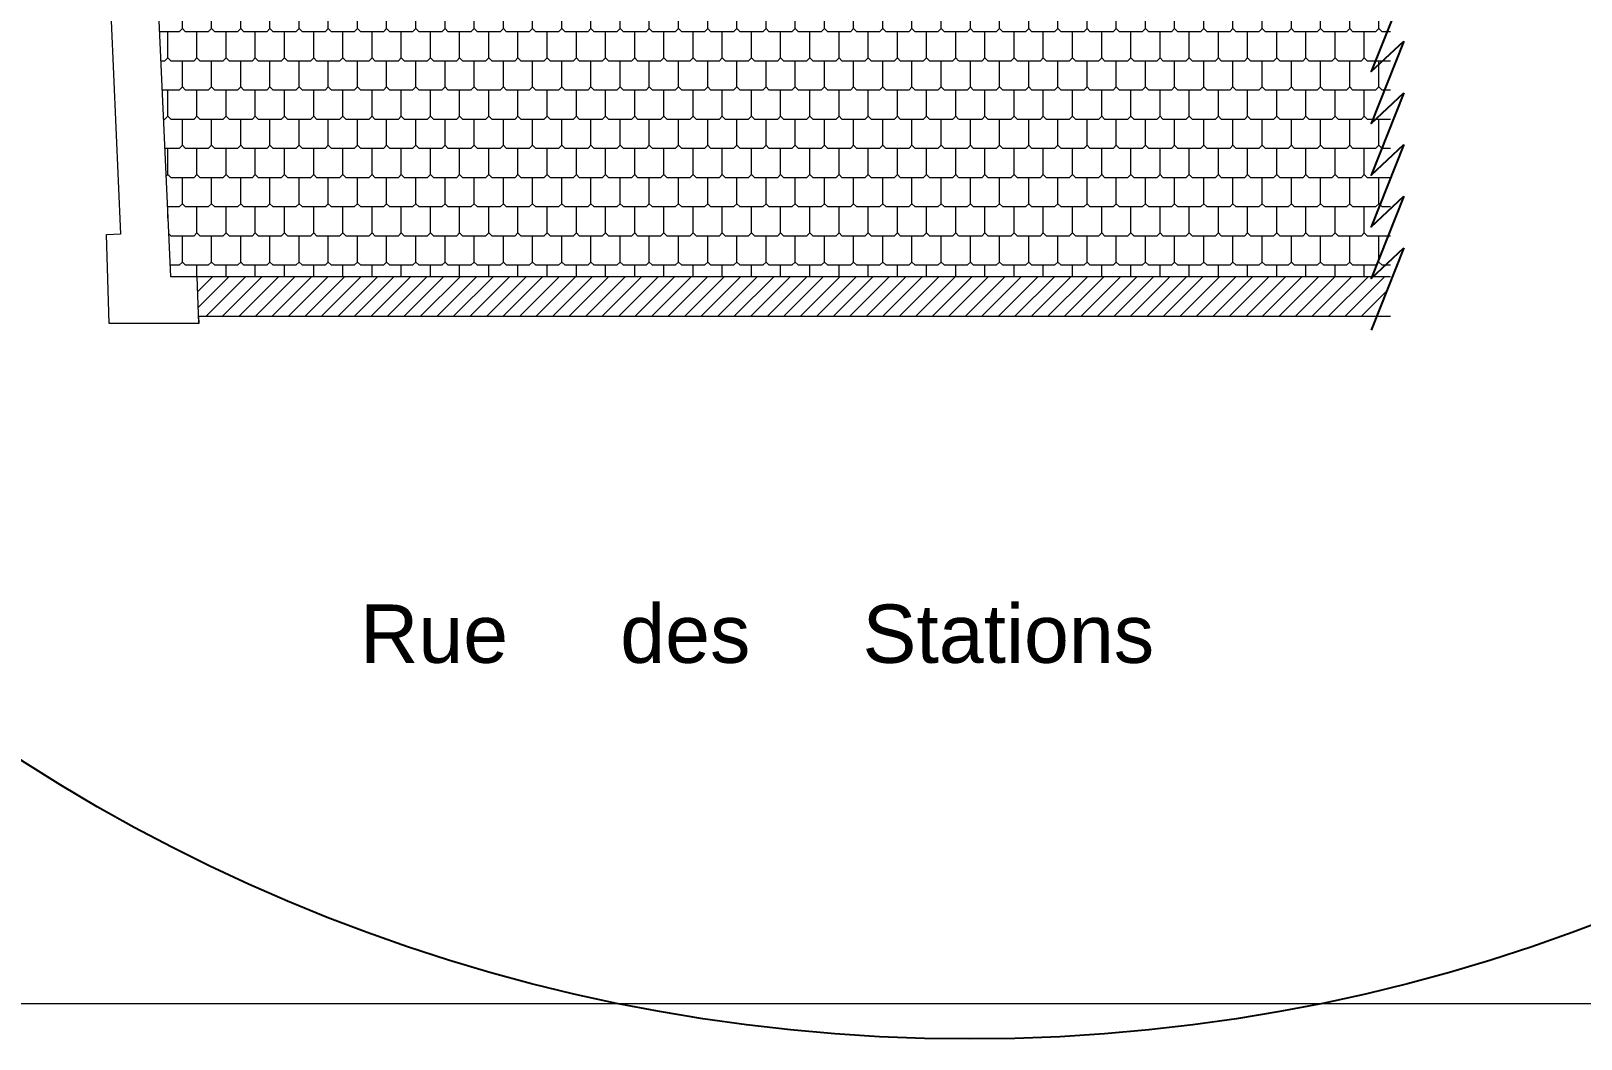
# Model space of a CAD drawing. Header units: millimetres. Extents: x -14819 to 43195, y -10328 to 20814.
# Drawn here: x 36539 to 37867, y 8552 to 9416 of the extents above; entities that cross this region are included whole.
import ezdxf

# ---------------------------------------------------------------- set-up
doc = ezdxf.new("R2010")
doc.units = ezdxf.units.MM
doc.layers.add('10 - Hachures', color=7, linetype='Continuous', lineweight=18, true_color=0x646464)
doc.layers.add('_mur_fantome', color=2, linetype='Continuous', lineweight=0, plot=False)
doc.layers.add('DV_Surface', color=241, linetype='Continuous', plot=False)
for name, color, linetype, lineweight in [('MR_topo', 7, 'Continuous', 5), ('Mur_coupe', 7, 'Continuous', 25), ('Mur_vu', 8, 'Continuous', 18)]:
    doc.layers.add(name, color=color, linetype=linetype, lineweight=lineweight)
doc.styles.add('Arial 1.0', font='arial.ttf', dxfattribs={"width": 0.99, "height": 0.2})

msp = doc.modelspace()

# ---------------------------------------------------------------- hatches: boundary and pattern name
at = {"layer": '10 - Hachures'}
h = msp.add_hatch(dxfattribs=at)
h.set_pattern_fill('G_TUILE_3', color=256, scale=50)
h.set_pattern_definition([(0, (5646.03, 11715.093), (12.5, 25), [20, -5, 20, -5]), (90, (5643.529, 11717.593), (-12.5, 25), [22.5, -27.5]), (45, (5641.029, 11715.093), (12.5, 25), [3.535534, -67.175144]), (135, (5646.029, 11715.093), (-12.5, 25), [3.535534, -67.175144])])
h.paths.add_polyline_path([(36656.57, 9243.71), (36658.31, 9205.17), (36681.35, 9205.17), (37703.44, 9205.17), (37703.44, 9424.17), (36648.46, 9424.17)])
h = msp.add_hatch(dxfattribs=at)
h.set_pattern_fill('_USER', color=256, scale=10, angle=45, pattern_type=0)
h.set_pattern_definition([(45, (5631.029, 11715.093), (-7.0710678, 7.0710678), [])])
h.paths.add_polyline_path([(37703.44, 9200.81), (37703.44, 9205.17), (37688.64, 9205.17), (37686.92, 9203.56), (37687.56, 9205.17), (36681.35, 9205.17), (36682.36, 9171.16), (37691.65, 9171.17)])

# ---------------------------------------------------------------- linework, layer by layer
at = {"layer": '_mur_fantome', "flags": 128}
msp.add_lwpolyline([(36071.5, 8582.4), (38171.5, 8582.4), (38171.5, 11552.4), (36071.5, 11552.4)], close=True, dxfattribs=at)
at = {"layer": 'DV_Surface'}
msp.add_circle((37342.95, 10053.35, 195), 1501.31, dxfattribs=at)
at = {"layer": 'Mur_coupe', "elevation": 195, "flags": 128}
for points in [[(37714.96, 9451.22), (37686.92, 9380.72), (37714.96, 9406.93)], [(37714.96, 9406.93), (37686.92, 9336.43), (37714.96, 9362.64)], [(37714.96, 9362.64), (37686.92, 9292.14), (37714.96, 9318.35)], [(37714.96, 9318.35), (37686.92, 9247.85), (37714.96, 9274.06)], [(37714.96, 9274.06), (37686.92, 9203.56), (37714.96, 9229.77)], [(37714.96, 9229.77), (37686.92, 9159.27)]]:
    msp.add_lwpolyline(points, dxfattribs=at)
at = {"layer": 'Mur_vu', "flags": 128}
for points in [[(36607.42, 9424.17), (36615.63, 9241.56)], [(36648.46, 9424.17), (36658.31, 9205.17)]]:
    msp.add_lwpolyline(points, dxfattribs=at)
at = {"layer": 'Mur_vu', "elevation": 195, "flags": 128}
for points in [[(36682.36, 9171.16), (36682.55, 9165.03), (36605.91, 9165.03), (36603.63, 9241.2), (36615.62, 9241.77)], [(36658.31, 9205.17), (37703.44, 9205.17)], [(36682.55, 9165.03), (36681.35, 9205.17)], [(36682.36, 9171.16), (37703.44, 9171.17)]]:
    msp.add_lwpolyline(points, dxfattribs=at)

# ---------------------------------------------------------------- texts
at = {"layer": 'MR_topo', "insert": (36820.75, 8924.26), "char_height": 50, "attachment_point": 1, "rotation": 360, "style": 'Arial 1.0'}
msp.add_mtext_dynamic_manual_height_columns('Rue     des     Stations', width=1566.6005, gutter_width=19369.12, heights=[0], dxfattribs=at)

doc.saveas('drawing.dxf')
